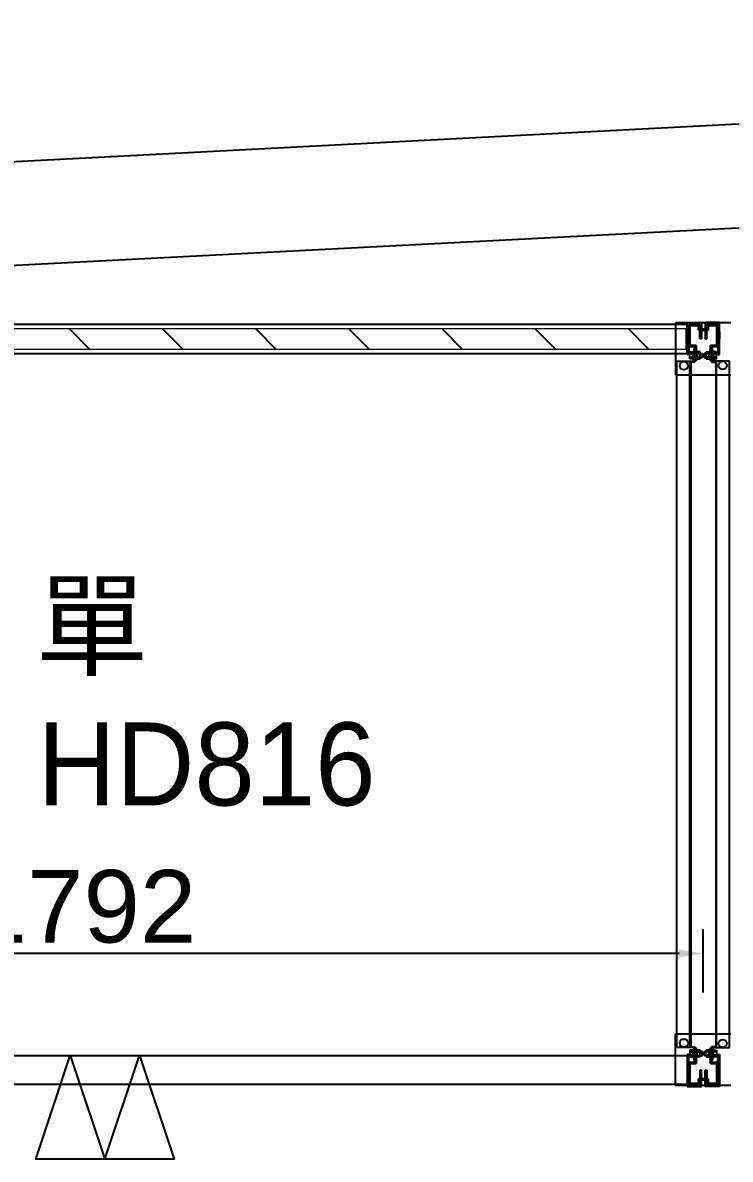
# Model space of a CAD drawing. Header units: millimetres. Extents: x 15382 to 37298, y 7351 to 31127.
# Drawn here: x 27424 to 28447, y 25556 to 27201 of the extents above; entities that cross this region are included whole.
import ezdxf

# ---------------------------------------------------------------- set-up
doc = ezdxf.new("R2010")
doc.units = ezdxf.units.MM
doc.layers.add('10', color=40, linetype='Continuous', lineweight=0)
for name, color, linetype in [('113', 3, 'Continuous'), ('114', 6, 'Continuous'), ('115', 30, 'Continuous'), ('116', 12, 'Continuous'), ('544-1', 40, 'Continuous'), ('M40', 3, 'Continuous'), ('M6', 7, 'Continuous'), ('動線', 6, 'Continuous'), ('文字', 7, 'Continuous'), ('標的物', 1, 'Continuous'), ('標註', 252, 'Continuous')]:
    doc.layers.add(name, color=color, linetype=linetype)
doc.styles.get("Standard").update_dxf_attribs({"font": 'arial.ttf'})
doc.styles.add('新細明體', font='')
doc.styles.get('新細明體').set_extended_font_data('PMingLiU')
doc.dimstyles.new('ISO-25', dxfattribs={"dimtxt": 2.5, "dimasz": 2.5, "dimexe": 1.25, "dimexo": 0.625, "dimtad": 1, "dimtxsty": 'Standard', "dimcen": 2.5, "dimadec": 0, "dimazin": 0, "dimtfac": 1, "dimtmove": 0, "dimatfit": 3, "dimfxl": 1, "dimarcsym": 0})

# ---------------------------------------------------------------- blocks, each defined once
blk = doc.blocks.new('*D49')
at = {"layer": 'Defpoints', "color": 0, "transparency": 16777216}
for p in [(26616, 25853.9), (26616, 25790.4), (28408, 25790.4)]:
    blk.add_point(p, dxfattribs=at)
at = {"layer": '標註', "color": 0, "lineweight": -2, "transparency": 16777216}
for p, q in [((26616, 25797.4), (26616, 25888.9)), ((28408, 25797.4), (28408, 25888.9)), ((28373, 25853.9), (26651, 25853.9))]:
    blk.add_line(p, q, dxfattribs=at)
at = {"layer": '標註', "color": 0, "transparency": 16777216}
for points in [[(26651, 25859.8), (26651, 25848.1), (26616, 25853.9)], [(28373, 25859.8), (28373, 25848.1), (28408, 25853.9)]]:
    blk.add_solid(points, dxfattribs=at)
at = {"layer": '標註', "color": 0, "transparency": 16777216, "insert": (27512, 25921.5), "char_height": 105, "attachment_point": 5}
blk.add_mtext('1792', dxfattribs=at)

msp = doc.modelspace()

# ---------------------------------------------------------------- linework, layer by layer
at = {"layer": '10'}
for p, q in [((26642.986, 26757.968), (28382.986, 26757.968)), ((28382.986, 26757.968), (28382.986, 26727.968)), ((28382.986, 26727.968), (26642.986, 26727.968))]:
    msp.add_line(p, q, dxfattribs=at)
at = {"layer": '113'}
for p, q in [((28447.986, 26766.2), (28367.986, 26766.2)), ((28367.986, 26766.2), (28367.986, 26691.2)), ((28367.986, 26691.2), (28447.986, 26691.2)), ((28367.986, 25737.736), (28447.986, 25737.736)), ((28367.986, 25662.736), (28367.986, 25737.736)), ((28447.986, 25662.736), (28367.986, 25662.736))]:
    msp.add_line(p, q, dxfattribs=at)
at = {"layer": '113', "lineweight": -3}
for centre in [(28379.986, 26704.2), (28435.986, 26704.7), (28379.986, 25724.2), (28435.986, 25723.7)]:
    msp.add_circle(centre, 6, dxfattribs=at)
at = {"layer": '114'}
for points in [[(26639.486, 26722.2), (28384.486, 26722.2), (28384.486, 26764.2), (26639.486, 26764.2)], [(26639.486, 25706.2), (28384.486, 25706.2), (28384.486, 25664.2), (26639.486, 25664.2)]]:
    msp.add_lwpolyline(points, close=True, dxfattribs=at)
at = {"layer": '115'}
for p, q in [((28394.786, 26710.7), (28394.786, 26729.2)), ((28394.786, 26729.2), (28395.986, 26729.2)), ((28394.786, 26710.7), (28394.786, 26729.2)), ((28394.786, 26729.2), (28395.986, 26729.2)), ((28395.986, 26729.2), (28395.986, 26709.5)), ((28395.986, 26729.2), (28395.986, 26709.5)), ((28421.186, 26729.2), (28419.986, 26729.2)), ((28419.986, 26729.2), (28419.986, 26709.5)), ((28421.186, 26729.2), (28419.986, 26729.2)), ((28419.986, 26729.2), (28419.986, 26709.5)), ((28421.186, 26710.7), (28421.186, 26729.2)), ((28421.186, 26710.7), (28421.186, 26729.2)), ((28369.986, 25717.7), (28369.986, 26710.7)), ((28369.986, 26710.7), (28394.786, 26710.7)), ((28388.786, 25717.7), (28388.786, 26710.7)), ((28388.786, 26710.7), (28394.786, 26710.7)), ((28395.986, 26709.5), (28389.986, 26709.5)), ((28389.986, 26709.5), (28389.986, 25718.9)), ((28395.986, 26709.5), (28389.986, 26709.5)), ((28389.986, 26709.5), (28389.986, 25718.9)), ((28419.986, 26709.5), (28425.986, 26709.5)), ((28419.986, 26709.5), (28425.986, 26709.5)), ((28427.186, 26710.7), (28421.186, 26710.7)), ((28445.986, 26710.7), (28421.186, 26710.7)), ((28425.986, 26709.5), (28425.986, 25718.9)), ((28425.986, 26709.5), (28425.986, 25718.9)), ((28427.186, 25717.7), (28427.186, 26710.7)), ((28445.986, 25717.7), (28445.986, 26710.7)), ((28389.986, 25718.9), (28395.986, 25718.9)), ((28389.986, 25718.9), (28395.986, 25718.9)), ((28395.986, 25718.9), (28395.986, 25699.2)), ((28395.986, 25718.9), (28395.986, 25699.2)), ((28425.986, 25718.9), (28419.986, 25718.9)), ((28419.986, 25718.9), (28419.986, 25699.2)), ((28425.986, 25718.9), (28419.986, 25718.9)), ((28419.986, 25718.9), (28419.986, 25699.2)), ((28394.786, 25717.7), (28369.986, 25717.7)), ((28394.786, 25717.7), (28388.786, 25717.7)), ((28394.786, 25699.2), (28394.786, 25717.7)), ((28394.786, 25699.2), (28394.786, 25717.7)), ((28421.186, 25699.2), (28421.186, 25717.7)), ((28421.186, 25717.7), (28427.186, 25717.7)), ((28421.186, 25699.2), (28421.186, 25717.7)), ((28421.186, 25717.7), (28445.986, 25717.7)), ((28395.986, 25699.2), (28394.786, 25699.2)), ((28395.986, 25699.2), (28394.786, 25699.2)), ((28419.986, 25699.2), (28421.186, 25699.2)), ((28419.986, 25699.2), (28421.186, 25699.2))]:
    msp.add_line(p, q, dxfattribs=at)
at = {"layer": '115', "lineweight": -3}
for p, q in [((28394.786, 26722.7), (28394.786, 26715.7)), ((28395.986, 26722.7), (28394.786, 26722.7)), ((28395.986, 26715.7), (28395.986, 26722.7)), ((28419.986, 26715.7), (28419.986, 26722.7)), ((28419.986, 26722.7), (28421.186, 26722.7)), ((28421.186, 26722.7), (28421.186, 26715.7)), ((28394.786, 26719.2), (28394.786, 26715.7)), ((28395.986, 26719.2), (28394.786, 26719.2)), ((28394.786, 26715.7), (28395.986, 26715.7)), ((28394.786, 26715.7), (28395.986, 26715.7)), ((28395.986, 26715.7), (28395.986, 26719.2)), ((28419.986, 26715.7), (28419.986, 26719.2)), ((28419.986, 26719.2), (28421.186, 26719.2)), ((28421.186, 26715.7), (28419.986, 26715.7)), ((28421.186, 26715.7), (28419.986, 26715.7)), ((28421.186, 26719.2), (28421.186, 26715.7)), ((28394.786, 25705.7), (28394.786, 25712.7)), ((28394.786, 25712.7), (28395.986, 25712.7)), ((28394.786, 25709.2), (28394.786, 25712.7)), ((28394.786, 25712.7), (28395.986, 25712.7)), ((28395.986, 25709.2), (28394.786, 25709.2)), ((28395.986, 25705.7), (28394.786, 25705.7)), ((28395.986, 25712.7), (28395.986, 25705.7)), ((28395.986, 25712.7), (28395.986, 25709.2)), ((28421.186, 25712.7), (28419.986, 25712.7)), ((28419.986, 25712.7), (28419.986, 25705.7)), ((28421.186, 25712.7), (28419.986, 25712.7)), ((28419.986, 25712.7), (28419.986, 25709.2)), ((28419.986, 25709.2), (28421.186, 25709.2)), ((28419.986, 25705.7), (28421.186, 25705.7)), ((28421.186, 25705.7), (28421.186, 25712.7)), ((28421.186, 25709.2), (28421.186, 25712.7))]:
    msp.add_line(p, q, dxfattribs=at)
at = {"layer": '116'}
for p, q in [((28384.486, 26720.7), (28384.486, 26766.7)), ((28384.486, 26766.7), (28403.986, 26766.7)), ((28402.986, 26764.2), (28386.986, 26764.2)), ((28386.986, 26764.2), (28386.986, 26720.7)), ((28402.986, 26766.7), (28405.486, 26766.7)), ((28402.986, 26743.2), (28402.986, 26764.2)), ((28405.486, 26766.7), (28405.486, 26743.2)), ((28412.986, 26766.7), (28410.486, 26766.7)), ((28410.486, 26766.7), (28410.486, 26743.2)), ((28431.486, 26766.7), (28411.986, 26766.7)), ((28412.986, 26743.2), (28412.986, 26764.2)), ((28412.986, 26764.2), (28428.986, 26764.2)), ((28428.986, 26764.2), (28428.986, 26720.7)), ((28431.486, 26720.7), (28431.486, 26766.7)), ((28386.986, 26753.178), (28384.486, 26753.178)), ((28386.986, 26748.2), (28384.486, 26748.2)), ((28386.986, 26743.222), (28384.486, 26743.222)), ((28405.486, 26743.2), (28402.986, 26743.2)), ((28410.486, 26743.2), (28412.986, 26743.2)), ((28428.986, 26753.178), (28431.486, 26753.178)), ((28428.986, 26748.2), (28431.486, 26748.2)), ((28428.986, 26743.222), (28431.486, 26743.222)), ((28386.986, 26720.7), (28384.486, 26720.7)), ((28428.986, 26720.7), (28431.486, 26720.7)), ((28386.986, 25707.7), (28384.486, 25707.7)), ((28384.486, 25707.7), (28384.486, 25661.7)), ((28386.986, 25664.2), (28386.986, 25707.7)), ((28428.986, 25664.2), (28428.986, 25707.7)), ((28428.986, 25707.7), (28431.486, 25707.7)), ((28431.486, 25707.7), (28431.486, 25661.7)), ((28386.986, 25685.178), (28384.486, 25685.178)), ((28405.486, 25685.2), (28402.986, 25685.2)), ((28402.986, 25685.2), (28402.986, 25664.2)), ((28405.486, 25661.7), (28405.486, 25685.2)), ((28410.486, 25661.7), (28410.486, 25685.2)), ((28410.486, 25685.2), (28412.986, 25685.2)), ((28412.986, 25685.2), (28412.986, 25664.2)), ((28428.986, 25685.178), (28431.486, 25685.178)), ((28386.986, 25680.2), (28384.486, 25680.2)), ((28386.986, 25675.222), (28384.486, 25675.222)), ((28428.986, 25680.2), (28431.486, 25680.2)), ((28428.986, 25675.222), (28431.486, 25675.222)), ((28384.486, 25661.7), (28403.986, 25661.7)), ((28402.986, 25664.2), (28386.986, 25664.2)), ((28402.986, 25661.7), (28405.486, 25661.7)), ((28412.986, 25661.7), (28410.486, 25661.7)), ((28431.486, 25661.7), (28411.986, 25661.7)), ((28412.986, 25664.2), (28428.986, 25664.2))]:
    msp.add_line(p, q, dxfattribs=at)
at = {"layer": '116', "lineweight": -3}
for p, q in [((28384.486, 26743.222), (28384.486, 26753.178)), ((28384.486, 26753.178), (28386.986, 26753.178)), ((28384.486, 26743.222), (28384.486, 26748.2)), ((28384.486, 26748.2), (28386.986, 26748.2)), ((28386.986, 26743.222), (28384.486, 26743.222)), ((28386.986, 26743.222), (28384.486, 26743.222)), ((28386.986, 26753.178), (28386.986, 26743.222)), ((28386.986, 26748.2), (28386.986, 26743.222)), ((28428.986, 26743.222), (28428.986, 26753.178)), ((28428.986, 26753.178), (28431.486, 26753.178)), ((28428.986, 26743.222), (28428.986, 26748.2)), ((28428.986, 26748.2), (28431.486, 26748.2)), ((28431.486, 26743.222), (28428.986, 26743.222)), ((28431.486, 26743.222), (28428.986, 26743.222)), ((28431.486, 26753.178), (28431.486, 26743.222)), ((28431.486, 26748.2), (28431.486, 26743.222)), ((28386.986, 25685.178), (28384.486, 25685.178)), ((28384.486, 25685.178), (28384.486, 25680.2)), ((28386.986, 25685.178), (28384.486, 25685.178)), ((28384.486, 25685.178), (28384.486, 25675.222)), ((28386.986, 25680.2), (28386.986, 25685.178)), ((28386.986, 25675.222), (28386.986, 25685.178)), ((28431.486, 25685.178), (28428.986, 25685.178)), ((28428.986, 25685.178), (28428.986, 25675.222)), ((28431.486, 25685.178), (28428.986, 25685.178)), ((28428.986, 25685.178), (28428.986, 25680.2)), ((28431.486, 25675.222), (28431.486, 25685.178)), ((28431.486, 25680.2), (28431.486, 25685.178)), ((28384.486, 25680.2), (28386.986, 25680.2)), ((28384.486, 25675.222), (28386.986, 25675.222)), ((28428.986, 25680.2), (28431.486, 25680.2)), ((28428.986, 25675.222), (28431.486, 25675.222))]:
    msp.add_line(p, q, dxfattribs=at)
at = {"layer": '544-1', "linetype": 'Continuous'}
for p, q in [((27491.156, 26757.968), (27521.156, 26727.968)), ((27625.86, 26757.968), (27655.86, 26727.968)), ((27760.564, 26757.968), (27790.564, 26727.968)), ((27895.267, 26757.968), (27925.267, 26727.968)), ((28029.971, 26757.968), (28059.971, 26727.968)), ((28164.675, 26757.968), (28194.675, 26727.968)), ((28299.379, 26757.968), (28329.379, 26727.968))]:
    msp.add_line(p, q, dxfattribs=at)
at = {"layer": 'M40'}
for p, q in [((28402.486, 26764.2), (28386.986, 26764.2)), ((28386.986, 26764.2), (28386.986, 26732.2)), ((28386.986, 26732.2), (28386.986, 26764.2)), ((28386.986, 26764.2), (28402.486, 26764.2)), ((28388.586, 26733.8), (28388.586, 26762.6)), ((28388.586, 26762.6), (28400.886, 26762.6)), ((28400.886, 26762.6), (28388.586, 26762.6)), ((28388.586, 26762.6), (28388.586, 26733.8)), ((28400.886, 26762.6), (28400.886, 26755.6)), ((28400.886, 26755.6), (28400.886, 26762.6)), ((28400.886, 26755.6), (28415.086, 26755.6)), ((28415.086, 26755.6), (28400.886, 26755.6)), ((28402.486, 26757.2), (28402.486, 26764.2)), ((28402.486, 26764.2), (28402.486, 26757.2)), ((28413.486, 26757.2), (28402.486, 26757.2)), ((28402.486, 26757.2), (28402.486, 26755.6)), ((28402.486, 26757.2), (28413.486, 26757.2)), ((28428.986, 26764.2), (28413.486, 26764.2)), ((28413.486, 26764.2), (28413.486, 26757.2)), ((28413.486, 26757.2), (28413.486, 26764.2)), ((28413.486, 26764.2), (28428.986, 26764.2)), ((28415.086, 26755.6), (28415.086, 26762.6)), ((28415.086, 26762.6), (28427.386, 26762.6)), ((28427.386, 26762.6), (28415.086, 26762.6)), ((28415.086, 26762.6), (28415.086, 26755.6)), ((28427.386, 26762.6), (28427.386, 26733.8)), ((28427.386, 26733.8), (28427.386, 26762.6)), ((28428.986, 26732.2), (28428.986, 26764.2)), ((28428.986, 26764.2), (28428.986, 26732.2)), ((28427.386, 26751.45), (28428.986, 26751.45)), ((28427.386, 26748.2), (28428.986, 26748.2)), ((28427.386, 26744.95), (28428.986, 26744.95)), ((28386.986, 26732.2), (28395.986, 26732.2)), ((28395.986, 26732.2), (28386.986, 26732.2)), ((28397.586, 26733.8), (28388.586, 26733.8)), ((28388.586, 26733.8), (28397.586, 26733.8)), ((28395.986, 26733.8), (28397.586, 26733.8)), ((28395.986, 26732.2), (28395.986, 26711.2)), ((28395.986, 26711.2), (28395.986, 26732.2)), ((28397.586, 26722.7), (28395.986, 26722.7)), ((28397.586, 26711.2), (28397.586, 26733.8)), ((28397.586, 26733.8), (28397.586, 26711.2)), ((28397.586, 26733.8), (28397.586, 26732.2)), ((28419.986, 26733.8), (28418.386, 26733.8)), ((28418.386, 26733.8), (28418.386, 26711.2)), ((28427.386, 26733.8), (28418.386, 26733.8)), ((28418.386, 26733.8), (28418.386, 26732.2)), ((28418.386, 26711.2), (28418.386, 26733.8)), ((28418.386, 26733.8), (28427.386, 26733.8)), ((28419.986, 26722.7), (28418.386, 26722.7)), ((28419.986, 26711.2), (28419.986, 26732.2)), ((28419.986, 26732.2), (28428.986, 26732.2)), ((28428.986, 26732.2), (28419.986, 26732.2)), ((28419.986, 26732.2), (28419.986, 26711.2)), ((28397.586, 26719.2), (28395.986, 26719.2)), ((28397.586, 26715.7), (28395.986, 26715.7)), ((28395.986, 26711.2), (28397.586, 26711.2)), ((28397.586, 26711.2), (28395.986, 26711.2)), ((28419.986, 26719.2), (28418.386, 26719.2)), ((28419.986, 26715.7), (28418.386, 26715.7)), ((28418.386, 26711.2), (28419.986, 26711.2)), ((28419.986, 26711.2), (28418.386, 26711.2)), ((28395.986, 25696.2), (28395.986, 25717.2)), ((28395.986, 25717.2), (28397.586, 25717.2)), ((28397.586, 25717.2), (28395.986, 25717.2)), ((28395.986, 25717.2), (28395.986, 25696.2)), ((28397.586, 25712.7), (28395.986, 25712.7)), ((28397.586, 25709.2), (28395.986, 25709.2)), ((28397.586, 25705.7), (28395.986, 25705.7)), ((28397.586, 25717.2), (28397.586, 25694.6)), ((28397.586, 25694.6), (28397.586, 25717.2)), ((28418.386, 25694.6), (28418.386, 25717.2)), ((28418.386, 25717.2), (28419.986, 25717.2)), ((28419.986, 25717.2), (28418.386, 25717.2)), ((28418.386, 25717.2), (28418.386, 25694.6)), ((28419.986, 25712.7), (28418.386, 25712.7)), ((28419.986, 25709.2), (28418.386, 25709.2)), ((28419.986, 25705.7), (28418.386, 25705.7)), ((28419.986, 25717.2), (28419.986, 25696.2)), ((28419.986, 25696.2), (28419.986, 25717.2)), ((28386.986, 25664.2), (28386.986, 25696.2)), ((28386.986, 25696.2), (28395.986, 25696.2)), ((28395.986, 25696.2), (28386.986, 25696.2)), ((28386.986, 25696.2), (28386.986, 25664.2)), ((28397.586, 25694.6), (28388.586, 25694.6)), ((28388.586, 25694.6), (28388.586, 25665.8)), ((28388.586, 25665.8), (28388.586, 25694.6)), ((28388.586, 25694.6), (28397.586, 25694.6)), ((28395.986, 25694.6), (28397.586, 25694.6)), ((28397.586, 25694.6), (28397.586, 25696.2)), ((28418.386, 25694.6), (28418.386, 25696.2)), ((28419.986, 25694.6), (28418.386, 25694.6)), ((28427.386, 25694.6), (28418.386, 25694.6)), ((28418.386, 25694.6), (28427.386, 25694.6)), ((28419.986, 25696.2), (28428.986, 25696.2)), ((28428.986, 25696.2), (28419.986, 25696.2)), ((28427.386, 25665.8), (28427.386, 25694.6)), ((28427.386, 25694.6), (28427.386, 25665.8)), ((28428.986, 25696.2), (28428.986, 25664.2)), ((28428.986, 25664.2), (28428.986, 25696.2)), ((28400.886, 25665.8), (28400.886, 25672.8)), ((28400.886, 25672.8), (28415.086, 25672.8)), ((28415.086, 25672.8), (28400.886, 25672.8)), ((28400.886, 25672.8), (28400.886, 25665.8)), ((28402.486, 25671.2), (28402.486, 25672.8)), ((28413.486, 25671.2), (28402.486, 25671.2)), ((28402.486, 25671.2), (28402.486, 25664.2)), ((28402.486, 25664.2), (28402.486, 25671.2)), ((28402.486, 25671.2), (28413.486, 25671.2)), ((28413.486, 25664.2), (28413.486, 25671.2)), ((28413.486, 25671.2), (28413.486, 25664.2)), ((28415.086, 25672.8), (28415.086, 25665.8)), ((28415.086, 25665.8), (28415.086, 25672.8)), ((28427.386, 25683.45), (28428.986, 25683.45)), ((28427.386, 25680.2), (28428.986, 25680.2)), ((28427.386, 25676.95), (28428.986, 25676.95)), ((28402.486, 25664.2), (28386.986, 25664.2)), ((28386.986, 25664.2), (28402.486, 25664.2)), ((28388.586, 25665.8), (28400.886, 25665.8)), ((28400.886, 25665.8), (28388.586, 25665.8)), ((28428.986, 25664.2), (28413.486, 25664.2)), ((28413.486, 25664.2), (28428.986, 25664.2)), ((28415.086, 25665.8), (28427.386, 25665.8)), ((28427.386, 25665.8), (28415.086, 25665.8))]:
    msp.add_line(p, q, dxfattribs=at)
at = {"layer": 'M40', "lineweight": -3}
for p, q in [((28402.486, 26757.2), (28402.486, 26755.6)), ((28413.486, 26757.2), (28402.486, 26757.2)), ((28402.486, 26755.6), (28402.486, 26757.2)), ((28402.486, 26757.2), (28407.986, 26757.2)), ((28402.486, 26755.6), (28413.486, 26755.6)), ((28407.986, 26755.6), (28402.486, 26755.6)), ((28407.986, 26757.2), (28407.986, 26755.6)), ((28413.486, 26755.6), (28413.486, 26757.2)), ((28386.986, 26744.95), (28386.986, 26751.45)), ((28386.986, 26751.45), (28388.586, 26751.45)), ((28386.986, 26744.95), (28386.986, 26748.2)), ((28386.986, 26748.2), (28388.586, 26748.2)), ((28388.586, 26744.95), (28386.986, 26744.95)), ((28388.586, 26744.95), (28386.986, 26744.95)), ((28388.586, 26751.45), (28388.586, 26744.95)), ((28388.586, 26748.2), (28388.586, 26744.95)), ((28427.386, 26744.95), (28427.386, 26751.45)), ((28427.386, 26751.45), (28428.986, 26751.45)), ((28427.386, 26744.95), (28427.386, 26748.2)), ((28427.386, 26748.2), (28428.986, 26748.2)), ((28428.986, 26744.95), (28427.386, 26744.95)), ((28428.986, 26744.95), (28427.386, 26744.95)), ((28428.986, 26751.45), (28428.986, 26744.95)), ((28428.986, 26748.2), (28428.986, 26744.95)), ((28395.986, 26722.7), (28395.986, 26715.7)), ((28397.586, 26722.7), (28395.986, 26722.7)), ((28397.586, 26715.7), (28397.586, 26722.7)), ((28418.386, 26715.7), (28418.386, 26722.7)), ((28418.386, 26722.7), (28419.986, 26722.7)), ((28419.986, 26722.7), (28419.986, 26715.7)), ((28395.986, 26719.2), (28395.986, 26715.7)), ((28397.586, 26719.2), (28395.986, 26719.2)), ((28395.986, 26715.7), (28397.586, 26715.7)), ((28395.986, 26715.7), (28397.586, 26715.7)), ((28397.586, 26715.7), (28397.586, 26719.2)), ((28418.386, 26715.7), (28418.386, 26719.2)), ((28418.386, 26719.2), (28419.986, 26719.2)), ((28419.986, 26715.7), (28418.386, 26715.7)), ((28419.986, 26715.7), (28418.386, 26715.7)), ((28419.986, 26719.2), (28419.986, 26715.7)), ((28395.986, 25705.7), (28395.986, 25712.7)), ((28395.986, 25712.7), (28397.586, 25712.7)), ((28395.986, 25709.2), (28395.986, 25712.7)), ((28395.986, 25712.7), (28397.586, 25712.7)), ((28397.586, 25709.2), (28395.986, 25709.2)), ((28397.586, 25705.7), (28395.986, 25705.7)), ((28397.586, 25712.7), (28397.586, 25705.7)), ((28397.586, 25712.7), (28397.586, 25709.2)), ((28419.986, 25712.7), (28418.386, 25712.7)), ((28418.386, 25712.7), (28418.386, 25705.7)), ((28419.986, 25712.7), (28418.386, 25712.7)), ((28418.386, 25712.7), (28418.386, 25709.2)), ((28418.386, 25709.2), (28419.986, 25709.2)), ((28418.386, 25705.7), (28419.986, 25705.7)), ((28419.986, 25705.7), (28419.986, 25712.7)), ((28419.986, 25709.2), (28419.986, 25712.7)), ((28388.586, 25683.45), (28386.986, 25683.45)), ((28386.986, 25683.45), (28386.986, 25676.95)), ((28388.586, 25683.45), (28386.986, 25683.45)), ((28386.986, 25683.45), (28386.986, 25680.2)), ((28386.986, 25680.2), (28388.586, 25680.2)), ((28386.986, 25676.95), (28388.586, 25676.95)), ((28388.586, 25676.95), (28388.586, 25683.45)), ((28388.586, 25680.2), (28388.586, 25683.45)), ((28402.486, 25671.2), (28402.486, 25672.8)), ((28402.486, 25672.8), (28413.486, 25672.8)), ((28407.986, 25672.8), (28402.486, 25672.8)), ((28402.486, 25672.8), (28402.486, 25671.2)), ((28413.486, 25671.2), (28402.486, 25671.2)), ((28402.486, 25671.2), (28407.986, 25671.2)), ((28407.986, 25671.2), (28407.986, 25672.8)), ((28413.486, 25672.8), (28413.486, 25671.2)), ((28428.986, 25683.45), (28427.386, 25683.45)), ((28427.386, 25683.45), (28427.386, 25676.95)), ((28428.986, 25683.45), (28427.386, 25683.45)), ((28427.386, 25683.45), (28427.386, 25680.2)), ((28427.386, 25680.2), (28428.986, 25680.2)), ((28427.386, 25676.95), (28428.986, 25676.95)), ((28428.986, 25676.95), (28428.986, 25683.45)), ((28428.986, 25680.2), (28428.986, 25683.45))]:
    msp.add_line(p, q, dxfattribs=at)
at = {"layer": 'M6'}
for p, q in [((28388.786, 26714.2), (28388.786, 26724.2)), ((28388.786, 26724.2), (28393.086, 26724.2)), ((28388.786, 26714.2), (28388.786, 26724.2)), ((28388.786, 26724.2), (28393.086, 26724.2)), ((28388.786, 26721.7), (28393.086, 26721.7)), ((28393.086, 26724.2), (28394.586, 26726.2)), ((28393.086, 26724.2), (28393.086, 26714.2)), ((28394.586, 26726.2), (28394.786, 26726.2)), ((28394.786, 26726.2), (28394.786, 26722.2)), ((28394.786, 26722.2), (28406.786, 26722.2)), ((28397.786, 26725.2), (28397.586, 26725.2)), ((28397.586, 26725.2), (28397.586, 26713.2)), ((28399.286, 26724.2), (28397.786, 26725.2)), ((28403.586, 26724.2), (28399.286, 26724.2)), ((28399.286, 26724.2), (28399.286, 26714.2)), ((28403.586, 26724.2), (28399.286, 26724.2)), ((28403.586, 26724.2), (28399.286, 26724.2)), ((28399.286, 26724.2), (28399.286, 26716.7)), ((28399.286, 26714.2), (28399.286, 26721.7)), ((28399.286, 26721.7), (28403.586, 26721.7)), ((28403.586, 26714.2), (28403.586, 26724.2)), ((28403.586, 26714.2), (28403.586, 26724.2)), ((28403.586, 26716.7), (28403.586, 26724.2)), ((28403.586, 26721.7), (28403.586, 26714.2)), ((28406.786, 26722.2), (28406.786, 26716.2)), ((28421.186, 26722.2), (28409.186, 26722.2)), ((28409.186, 26722.2), (28409.186, 26716.2)), ((28412.386, 26714.2), (28412.386, 26724.2)), ((28412.386, 26724.2), (28416.686, 26724.2)), ((28412.386, 26714.2), (28412.386, 26724.2)), ((28412.386, 26724.2), (28416.686, 26724.2)), ((28412.386, 26724.2), (28416.686, 26724.2)), ((28412.386, 26716.7), (28412.386, 26724.2)), ((28416.686, 26721.7), (28412.386, 26721.7)), ((28412.386, 26721.7), (28412.386, 26714.2)), ((28416.686, 26724.2), (28418.186, 26725.2)), ((28416.686, 26724.2), (28416.686, 26714.2)), ((28416.686, 26724.2), (28416.686, 26716.7)), ((28416.686, 26714.2), (28416.686, 26721.7)), ((28418.186, 26725.2), (28418.386, 26725.2)), ((28418.386, 26725.2), (28418.386, 26713.2)), ((28421.386, 26726.2), (28421.186, 26726.2)), ((28421.186, 26726.2), (28421.186, 26722.2)), ((28422.886, 26724.2), (28421.386, 26726.2)), ((28427.186, 26724.2), (28422.886, 26724.2)), ((28422.886, 26724.2), (28422.886, 26714.2)), ((28427.186, 26724.2), (28422.886, 26724.2)), ((28427.186, 26721.7), (28422.886, 26721.7)), ((28427.186, 26714.2), (28427.186, 26724.2)), ((28427.186, 26714.2), (28427.186, 26724.2)), ((28388.786, 26716.7), (28393.086, 26716.7)), ((28393.086, 26714.2), (28388.786, 26714.2)), ((28393.086, 26714.2), (28388.786, 26714.2)), ((28394.586, 26712.2), (28393.086, 26714.2)), ((28394.786, 26712.2), (28394.586, 26712.2)), ((28406.786, 26716.2), (28394.786, 26716.2)), ((28394.786, 26716.2), (28394.786, 26712.2)), ((28397.586, 26713.2), (28397.786, 26713.2)), ((28397.786, 26713.2), (28399.286, 26714.2)), ((28399.286, 26716.7), (28403.586, 26716.7)), ((28399.286, 26714.2), (28403.586, 26714.2)), ((28399.286, 26714.2), (28403.586, 26714.2)), ((28403.586, 26714.2), (28399.286, 26714.2)), ((28409.186, 26716.2), (28421.186, 26716.2)), ((28416.686, 26716.7), (28412.386, 26716.7)), ((28416.686, 26714.2), (28412.386, 26714.2)), ((28416.686, 26714.2), (28412.386, 26714.2)), ((28412.386, 26714.2), (28416.686, 26714.2)), ((28418.186, 26713.2), (28416.686, 26714.2)), ((28418.386, 26713.2), (28418.186, 26713.2)), ((28421.186, 26716.2), (28421.186, 26712.2)), ((28421.186, 26712.2), (28421.386, 26712.2)), ((28421.386, 26712.2), (28422.886, 26714.2)), ((28427.186, 26716.7), (28422.886, 26716.7)), ((28422.886, 26714.2), (28427.186, 26714.2)), ((28422.886, 26714.2), (28427.186, 26714.2)), ((28393.086, 25714.2), (28388.786, 25714.2)), ((28388.786, 25714.2), (28388.786, 25704.2)), ((28393.086, 25714.2), (28388.786, 25714.2)), ((28388.786, 25714.2), (28388.786, 25704.2)), ((28388.786, 25711.7), (28393.086, 25711.7)), ((28388.786, 25706.7), (28393.086, 25706.7)), ((28388.786, 25704.2), (28393.086, 25704.2)), ((28388.786, 25704.2), (28393.086, 25704.2)), ((28394.586, 25716.2), (28393.086, 25714.2)), ((28393.086, 25704.2), (28393.086, 25714.2)), ((28393.086, 25704.2), (28394.586, 25702.2)), ((28394.786, 25716.2), (28394.586, 25716.2)), ((28394.586, 25702.2), (28394.786, 25702.2)), ((28394.786, 25712.2), (28394.786, 25716.2)), ((28406.786, 25712.2), (28394.786, 25712.2)), ((28394.786, 25706.2), (28406.786, 25706.2)), ((28394.786, 25702.2), (28394.786, 25706.2)), ((28397.586, 25703.2), (28397.586, 25715.2)), ((28397.586, 25715.2), (28397.786, 25715.2)), ((28397.786, 25703.2), (28397.586, 25703.2)), ((28397.786, 25715.2), (28399.286, 25714.2)), ((28399.286, 25704.2), (28397.786, 25703.2)), ((28399.286, 25714.2), (28403.586, 25714.2)), ((28399.286, 25704.2), (28399.286, 25714.2)), ((28399.286, 25714.2), (28403.586, 25714.2)), ((28403.586, 25714.2), (28399.286, 25714.2)), ((28399.286, 25714.2), (28399.286, 25706.7)), ((28399.286, 25704.2), (28399.286, 25711.7)), ((28399.286, 25711.7), (28403.586, 25711.7)), ((28399.286, 25706.7), (28403.586, 25706.7)), ((28403.586, 25704.2), (28399.286, 25704.2)), ((28403.586, 25704.2), (28399.286, 25704.2)), ((28403.586, 25704.2), (28399.286, 25704.2)), ((28403.586, 25714.2), (28403.586, 25704.2)), ((28403.586, 25714.2), (28403.586, 25704.2)), ((28403.586, 25706.7), (28403.586, 25714.2)), ((28403.586, 25711.7), (28403.586, 25704.2)), ((28406.786, 25706.2), (28406.786, 25712.2)), ((28409.186, 25706.2), (28409.186, 25712.2)), ((28409.186, 25712.2), (28421.186, 25712.2)), ((28421.186, 25706.2), (28409.186, 25706.2)), ((28416.686, 25714.2), (28412.386, 25714.2)), ((28412.386, 25714.2), (28412.386, 25704.2)), ((28416.686, 25714.2), (28412.386, 25714.2)), ((28412.386, 25714.2), (28412.386, 25704.2)), ((28412.386, 25714.2), (28416.686, 25714.2)), ((28412.386, 25706.7), (28412.386, 25714.2)), ((28416.686, 25711.7), (28412.386, 25711.7)), ((28412.386, 25711.7), (28412.386, 25704.2)), ((28416.686, 25706.7), (28412.386, 25706.7)), ((28412.386, 25704.2), (28416.686, 25704.2)), ((28412.386, 25704.2), (28416.686, 25704.2)), ((28412.386, 25704.2), (28416.686, 25704.2)), ((28418.186, 25715.2), (28416.686, 25714.2)), ((28416.686, 25704.2), (28416.686, 25714.2)), ((28416.686, 25714.2), (28416.686, 25706.7)), ((28416.686, 25704.2), (28416.686, 25711.7)), ((28416.686, 25704.2), (28418.186, 25703.2)), ((28418.386, 25715.2), (28418.186, 25715.2)), ((28418.186, 25703.2), (28418.386, 25703.2)), ((28418.386, 25703.2), (28418.386, 25715.2)), ((28421.186, 25712.2), (28421.186, 25716.2)), ((28421.186, 25716.2), (28421.386, 25716.2)), ((28421.186, 25702.2), (28421.186, 25706.2)), ((28421.386, 25702.2), (28421.186, 25702.2)), ((28421.386, 25716.2), (28422.886, 25714.2)), ((28422.886, 25704.2), (28421.386, 25702.2)), ((28422.886, 25714.2), (28427.186, 25714.2)), ((28422.886, 25704.2), (28422.886, 25714.2)), ((28422.886, 25714.2), (28427.186, 25714.2)), ((28427.186, 25711.7), (28422.886, 25711.7)), ((28427.186, 25706.7), (28422.886, 25706.7)), ((28427.186, 25704.2), (28422.886, 25704.2)), ((28427.186, 25704.2), (28422.886, 25704.2)), ((28427.186, 25714.2), (28427.186, 25704.2)), ((28427.186, 25714.2), (28427.186, 25704.2))]:
    msp.add_line(p, q, dxfattribs=at)
at = {"layer": '動線', "lineweight": -3}
for points in [[(27492.872, 25706.2), (27542.872, 25556.2), (27442.872, 25556.2), (27492.872, 25706.2)], [(27592.872, 25706.2), (27642.872, 25556.2), (27542.872, 25556.2), (27592.872, 25706.2)]]:
    msp.add_lwpolyline(points, dxfattribs=at)
at = {"layer": '標的物'}
for p, q in [((31276.986, 27200.565), (24016.986, 26822.52)), ((31284.786, 27050.768), (24016.986, 26672.316))]:
    msp.add_line(p, q, dxfattribs=at)

# ---------------------------------------------------------------- texts
at = {"layer": '文字', "color": 8, "style": '新細明體'}
msp.add_text('單', height=120, dxfattribs=at).set_placement((27442.264, 26268.511))
at = {"layer": '文字', "color": 7, "style": '新細明體'}
msp.add_text('HD816', height=120, dxfattribs=at).set_placement((27445.578, 26068.162))

# ---------------------------------------------------------------- dimensions: what is measured, and where the dimension line sits
at = {"layer": '標註', "color": 8}
dim = msp.add_linear_dim(base=(26615.986, 25853.924), p1=(28407.986, 25790.409), p2=(26615.986, 25790.409), angle=180, dimstyle='ISO-25', override={"dimscale": 70, "dimtxt": 1.5, "dimasz": 0.5, "dimexe": 0.5, "dimexo": 0.1, "dimgap": 0.2}, dxfattribs=at)
dim.commit()
dim.dimension.update_dxf_attribs({"geometry": '*D49', "text_midpoint": (27511.986, 25921.534)})

doc.saveas('drawing.dxf')
